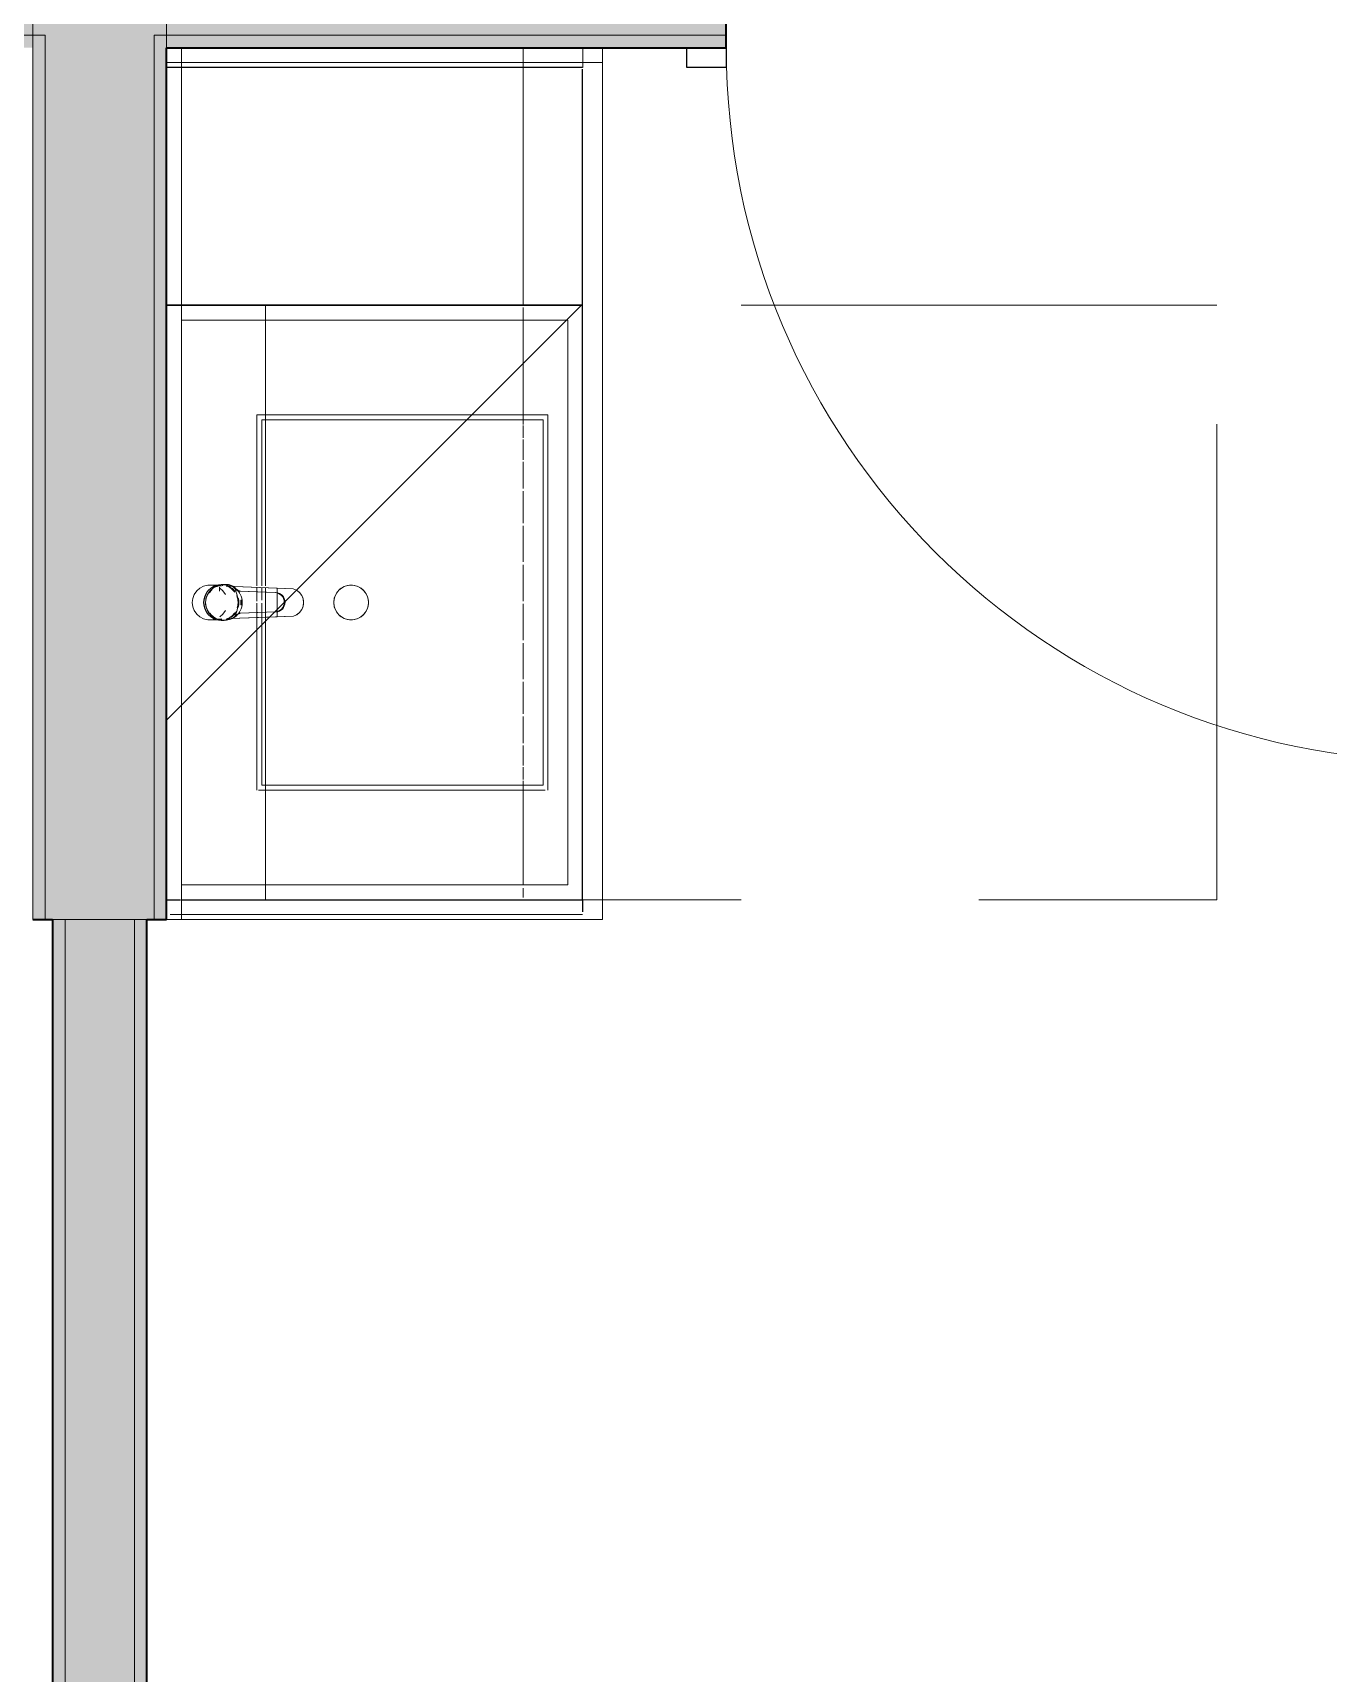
# Model space of a CAD drawing. Header units: inches. Extents: x 6 to 8416, y -388 to 6104.
# Drawn here: x 6521.2 to 6586.5, y 49.9 to 132.7 of the extents above; entities that cross this region are included whole.
import ezdxf

# ---------------------------------------------------------------- set-up
doc = ezdxf.new("R2010")
doc.units = ezdxf.units.IN
doc.header["$MEASUREMENT"] = 0
doc.linetypes.add('Hidden 1_16_', pattern=[36, 24, -12])
doc.linetypes.add('Hidden 3_16_', pattern=[13.5, 9, -4.5])
for name, color, linetype, lineweight in [('A-DOOR', 31, 'Continuous', 18), ('A-DOOR-FRAM', 31, 'Continuous', 25), ('A-GENM', 13, 'Continuous', 18), ('A-ROOM', 32, 'Continuous', 13), ('A-WALL', 113, 'Continuous', 25), ('A-WALL-PATT', 111, 'Continuous', 35), ('I-WALL', 2, 'Continuous', 25), ('P-SANR-FIXT', 6, 'Continuous', 18), ('Q-CASE', 31, 'Continuous', 18)]:
    doc.layers.add(name, color=color, linetype=linetype, lineweight=lineweight)
pattern_1 = [(135, (107.673, -2400.625), (-16.97056, -16.97056), [])]

# ---------------------------------------------------------------- blocks, each defined once
blk = doc.blocks.new('GM BA Vanity-Single - Single Door _ Drawer-Lav Cab _ Apron-ICC ADA-AM - 12_ Drawer_30_ Lav Cab - Forward-6482031-LEVEL 3 - PLAN Copy 1 Copy 1')
at = {"layer": 'A-GENM'}
for p, q in [((0.75, 22), (0, 22)), ((0, 22), (0, 0)), ((0, 0.75), (0, 22)), ((0, 22), (0.75, 22)), ((0.75, 22), (0, 22)), ((0, 22), (0, 0.75)), ((0, 0.75), (0, 22)), ((0, 22), (0.75, 22)), ((0.75, 0), (0.75, 22)), ((0.75, 22), (0.75, 0.75)), ((44, 22), (0.75, 22)), ((0.75, 22), (44, 22)), ((44, 0.75), (44, 22)), ((44, 22), (44, 0.75)), ((18.781, 4.813), (18.781, 19)), ((18.781, 19), (37.219, 19)), ((37.219, 19), (18.781, 19)), ((18.781, 19), (18.781, 4.813)), ((37.219, 19), (37.219, 4.813)), ((37.219, 4.813), (37.219, 19)), ((27.164, 4.813), (18.781, 4.813)), ((18.781, 4.813), (27.164, 4.813)), ((27.475, 4.813), (27.246, 4.813)), ((27.246, 4.813), (27.475, 4.813)), ((27.886, 4.813), (27.475, 4.813)), ((27.475, 4.813), (27.886, 4.813)), ((28.499, 4.813), (28.031, 4.813)), ((28.031, 4.813), (28.499, 4.813)), ((28.754, 4.813), (28.499, 4.813)), ((28.499, 4.813), (28.754, 4.813)), ((37.219, 4.813), (28.754, 4.813)), ((28.754, 4.813), (37.219, 4.813)), ((0, 0), (0, 0.75)), ((44, 0.75), (0, 0.75)), ((0, 0.75), (0, 0)), ((0, 0), (0, 0.75)), ((0, 0.75), (0.75, 0.75)), ((0, 0.75), (0, 0)), ((0, 0), (0, 0.75)), ((0, 0), (0.75, 0)), ((0.75, 0), (0, 0)), ((0, 0), (44, 0)), ((0.75, 0), (0, 0)), ((0, 0), (0.75, 0)), ((0.75, 0), (0, 0)), ((0.75, 0.75), (0.75, 0)), ((0.75, 0.75), (44, 0.75)), ((44, 0), (0.75, 0)), ((0.75, 0), (44, 0)), ((44, 0), (0.75, 0)), ((44, 0), (44, 0.75)), ((44, 0.75), (44, 0)), ((44, 0), (44, 0.75)), ((44, 0.75), (44, 0))]:
    blk.add_line(p, q, dxfattribs=at)
blk = doc.blocks.new('Unit-Single-Flush-ICC ADA-AM - 36_ x 84_-NR _U-BE _ BED_-6492530-LEVEL 3 - PLAN Copy 1 Copy 1')
at = {"layer": 'A-DOOR'}
for p, q in [((16.25, -2.375), (18, -2.375)), ((16.25, -2.375), (16.25, -38.375)), ((18, -2.375), (18, -38.375)), ((16.25, -38.375), (18, -38.375))]:
    blk.add_line(p, q, dxfattribs=at)
at = {"layer": 'A-DOOR', "lineweight": 9}
blk.add_arc((18, -2.375), 36, 180, 270, dxfattribs=at)
at = {"layer": 'A-DOOR-FRAM'}
for p, q in [((-20, 2.375), (-20, 3.375)), ((-20, 3.375), (-18, 3.375)), ((-18, 3.375), (-18, 2.375)), ((18, 2.375), (18, 3.375)), ((18, 3.375), (20, 3.375)), ((20, 3.375), (20, 2.375)), ((-18, 2.375), (-20, 2.375)), ((20, 2.375), (18, 2.375)), ((-20, -2.375), (-18, -2.375)), ((-20, -3.375), (-20, -2.375)), ((-18, -2.375), (-18, -3.375)), ((18, -2.375), (20, -2.375)), ((18, -3.375), (18, -2.375)), ((20, -2.375), (20, -3.375)), ((-18, -3.375), (-20, -3.375)), ((20, -3.375), (18, -3.375))]:
    blk.add_line(p, q, dxfattribs=at)
at = {"layer": 'A-DOOR-FRAM', "lineweight": 18}
for p, q in [((-20, 3.375), (-18, 3.375)), ((-20, 3.375), (-20, 2.375)), ((-18, 3.375), (-18, 2.375)), ((18, 3.375), (20, 3.375)), ((18, 3.375), (18, 2.375)), ((20, 3.375), (20, 2.375)), ((-18, 2.375), (-20, 2.375)), ((20, 2.375), (18, 2.375)), ((-20, -3.375), (-20, -2.375)), ((-20, -2.375), (-18, -2.375)), ((-18, -3.375), (-18, -2.375)), ((18, -3.375), (18, -2.375)), ((18, -2.375), (20, -2.375)), ((20, -3.375), (20, -2.375)), ((-18, -3.375), (-20, -3.375)), ((20, -3.375), (18, -3.375))]:
    blk.add_line(p, q, dxfattribs=at)
blk = doc.blocks.new('CW BA Var LW - Double Doors _ Apron - AM - W x H x 21_ D - 5 1_2_ Apron-V1220-LEVEL 3 - PLAN Copy 1 Copy 1')
at = {"layer": 'Q-CASE', "lineweight": 9}
h = blk.add_hatch(dxfattribs=at)
h.set_pattern_fill('FP_80', color=256, style=0, pattern_type=2)
h.set_pattern_definition(pattern_1)
h.paths.add_polyline_path([(18.738, 0.191), (18.738, 21), (-11.262, 21), (-11.262, 0), (18.738, 0)])
h.paths.add_polyline_path([(17.988, 20.25), (17.988, 0.75), (-10.512, 0.75), (-10.512, 20.25), (15.782, 20.25)])
h = blk.add_hatch(dxfattribs=at)
h.set_pattern_fill('FP_80', color=256, style=0, pattern_type=2)
h.set_pattern_definition(pattern_1)
h.paths.add_polyline_path([(17.988, 0.75), (17.988, 20.25), (-10.512, 20.25), (-10.512, 0.75), (17.019, 0.75)])
for p, q in [((-11.262, 0.75), (-11.262, 21)), ((-11.262, 21), (-11.262, 0.75)), ((-11.262, 21), (18.738, 21)), ((-11.262, 21), (18.738, 21)), ((-11.262, 21), (18.738, 21)), ((18.738, 0.75), (18.738, 21)), ((18.738, 21), (18.738, 0.75)), ((-10.512, 0.75), (-10.512, 20.25)), ((-10.512, 20.25), (17.988, 20.25)), ((17.988, 20.25), (-10.512, 20.25)), ((-10.512, 20.25), (-10.512, 0.75)), ((17.988, 20.25), (17.988, 0.75)), ((17.988, 0.75), (17.988, 20.25)), ((-11.262, 0.75), (-11.262, 18)), ((-11.262, 18), (-11.262, 0.75)), ((-11.151, 18), (-5.709, 18)), ((-11.151, 18), (-5.709, 18)), ((-5.709, 18), (-5.481, 18)), ((-5.709, 18), (-5.481, 18)), ((-5.465, 18), (-5.25, 18)), ((-5.465, 18), (-5.25, 18)), ((-5.202, 18), (-4.568, 18)), ((-5.202, 18), (-4.568, 18)), ((-4.491, 18), (-3.47, 18)), ((-4.491, 18), (-3.47, 18)), ((-3.367, 18), (-2.01, 18)), ((-3.367, 18), (-2.01, 18)), ((-1.887, 18), (-0.262, 18)), ((-1.887, 18), (-0.262, 18)), ((-0.125, 18), (1.686, 18)), ((-0.125, 18), (1.686, 18)), ((1.838, 18), (3.664, 18)), ((1.838, 18), (3.664, 18)), ((3.811, 18), (5.638, 18)), ((3.811, 18), (5.638, 18)), ((5.789, 18), (7.6, 18)), ((5.789, 18), (7.6, 18)), ((7.738, 18), (9.362, 18)), ((7.738, 18), (9.362, 18)), ((9.486, 18), (10.842, 18)), ((9.486, 18), (10.842, 18)), ((10.945, 18), (11.966, 18)), ((10.945, 18), (11.966, 18)), ((12.044, 18), (12.677, 18)), ((12.044, 18), (12.677, 18)), ((12.743, 18), (12.94, 18)), ((12.743, 18), (12.94, 18)), ((12.956, 18), (13.185, 18)), ((12.956, 18), (13.185, 18)), ((13.185, 18), (17.988, 18)), ((13.185, 18), (17.988, 18)), ((18.16, 18), (18.627, 18)), ((18.16, 18), (18.627, 18)), ((18.738, 0.75), (18.738, 18)), ((18.738, 18), (18.738, 0.75)), ((-11.262, 0), (-11.262, 0.75)), ((-11.262, 0.75), (-11.262, 0)), ((-11.262, 0), (-11.262, 0.75)), ((-11.262, 0.75), (-11.262, 0)), ((18.738, 0), (-11.262, 0)), ((-11.262, 0), (18.738, 0)), ((17.988, 0.75), (-10.512, 0.75)), ((-10.512, 0.75), (17.988, 0.75)), ((18.738, 0), (18.738, 0.71)), ((18.738, 0.71), (18.738, 0)), ((18.738, 0), (18.738, 0.71)), ((18.738, 0.71), (18.738, 0)), ((18.738, 0), (-11.262, 0)), ((-11.262, 0), (18.738, 0))]:
    blk.add_line(p, q, dxfattribs=at)
at = {"layer": 'Q-CASE', "lineweight": 25}
for p, q in [((18.738, 21), (-11.262, 21)), ((-11.262, 21), (-11.262, 0.75)), ((18.738, 0.75), (18.738, 21)), ((-11.262, 0.75), (-11.262, 0)), ((-11.262, 0), (18.738, 0)), ((18.738, 0), (18.738, 0.71))]:
    blk.add_line(p, q, dxfattribs=at)
at = {"layer": 'Q-CASE', "linetype": 'Hidden 3_16_', "lineweight": 9}
for p, q in [((-11.262, 0.75), (-11.262, 21)), ((-11.262, 21), (-11.262, 18)), ((-11.262, 21), (18.738, 21)), ((-11.262, 21), (18.738, 21)), ((18.738, 18), (18.738, 21)), ((18.738, 21), (18.738, 0.75)), ((-10.512, 0.75), (-10.512, 20.25)), ((-10.512, 20.25), (17.988, 20.25)), ((17.988, 20.25), (-10.512, 20.25)), ((-10.512, 20.25), (-10.512, 0.75)), ((17.988, 20.25), (17.988, 0.75)), ((17.988, 0.75), (17.988, 20.25)), ((-11.262, 18), (-11.262, 0.75)), ((-11.151, 18), (-5.709, 18)), ((-11.151, 18), (-5.709, 18)), ((-5.709, 18), (-5.481, 18)), ((-5.709, 18), (-5.481, 18)), ((-5.465, 18), (-5.25, 18)), ((-5.465, 18), (-5.25, 18)), ((-5.202, 18), (-4.568, 18)), ((-5.202, 18), (-4.568, 18)), ((-4.491, 18), (-3.47, 18)), ((-4.491, 18), (-3.47, 18)), ((-3.367, 18), (-2.01, 18)), ((-3.367, 18), (-2.01, 18)), ((-1.887, 18), (-0.262, 18)), ((-1.887, 18), (-0.262, 18)), ((-0.125, 18), (1.686, 18)), ((-0.125, 18), (1.686, 18)), ((1.838, 18), (3.664, 18)), ((1.838, 18), (3.664, 18)), ((3.811, 18), (5.638, 18)), ((3.811, 18), (5.638, 18)), ((5.789, 18), (7.6, 18)), ((5.789, 18), (7.6, 18)), ((7.738, 18), (9.362, 18)), ((7.738, 18), (9.362, 18)), ((9.486, 18), (10.842, 18)), ((9.486, 18), (10.842, 18)), ((10.945, 18), (11.966, 18)), ((10.945, 18), (11.966, 18)), ((12.044, 18), (12.677, 18)), ((12.044, 18), (12.677, 18)), ((12.743, 18), (12.94, 18)), ((12.743, 18), (12.94, 18)), ((12.956, 18), (13.185, 18)), ((12.956, 18), (13.185, 18)), ((13.185, 18), (17.988, 18)), ((13.185, 18), (17.988, 18)), ((18.16, 18), (18.627, 18)), ((18.16, 18), (18.627, 18)), ((18.738, 0.75), (18.738, 18)), ((-11.262, 0), (-11.262, 0.75)), ((-11.262, 0.75), (-11.262, 0)), ((17.988, 0.75), (-10.512, 0.75)), ((-10.512, 0.75), (17.988, 0.75)), ((18.738, 0), (18.738, 0.71)), ((18.738, 0.71), (18.738, 0)), ((18.738, 0), (-11.262, 0)), ((-11.262, 0), (18.738, 0))]:
    blk.add_line(p, q, dxfattribs=at)
blk = doc.blocks.new('CW Var Filler - Toe Kick - AM - W x H x 21_ D-V662-LEVEL 3 - PLAN Copy 1 Copy 1')
at = {"layer": 'Q-CASE', "lineweight": 9}
for p, q in [((18.488, 21.004), (19.238, 21.004)), ((18.488, 21.004), (19.238, 21.004)), ((19.238, 21.004), (19.488, 21.004)), ((19.238, 21.004), (19.488, 21.004)), ((18.488, 18.004), (19.238, 18.004)), ((19.238, 18.004), (19.488, 18.004))]:
    blk.add_line(p, q, dxfattribs=at)
blk = doc.blocks.new('CW BA Var LW - Single Door _ Drawer - AM - W x H x 21_ D - 5 1_2_ Top Drawer-V772-LEVEL 3 - PLAN Copy 1 Copy 1')
at = {"layer": 'Q-CASE', "lineweight": 9}
for p, q in [((6.738, 0.75), (6.738, 21)), ((6.738, 21), (6.738, 0.75)), ((6.83, 21), (18.738, 21)), ((6.83, 21), (18.738, 21)), ((6.83, 21), (18.738, 21)), ((18.738, 0.75), (18.738, 21)), ((18.738, 21), (18.738, 0.75)), ((6.738, 0.75), (6.738, 18)), ((6.738, 18), (6.738, 0.75)), ((6.738, 18), (18.738, 18)), ((6.738, 18), (18.738, 18)), ((18.738, 0.75), (18.738, 18)), ((18.738, 18), (18.738, 0.75)), ((6.738, 0), (6.738, 0.75)), ((6.738, 0.75), (6.738, 0)), ((6.738, 0), (6.738, 0.75)), ((6.738, 0.75), (6.738, 0)), ((18.738, 0), (6.738, 0)), ((6.738, 0), (18.738, 0)), ((18.738, 0), (18.738, 0.75)), ((18.738, 0.75), (18.738, 0)), ((18.738, 0), (18.738, 0.75)), ((18.738, 0.75), (18.738, 0)), ((18.738, 0), (6.738, 0)), ((6.738, 0), (18.738, 0))]:
    blk.add_line(p, q, dxfattribs=at)
at = {"layer": 'Q-CASE', "lineweight": 25}
for p, q in [((6.738, 21), (6.738, 0.75)), ((18.738, 21), (6.83, 21)), ((18.738, 0.75), (18.738, 21)), ((6.738, 0.75), (6.738, 0)), ((6.738, 0), (18.738, 0)), ((18.738, 0), (18.738, 0.75))]:
    blk.add_line(p, q, dxfattribs=at)
blk = doc.blocks.new('z Nested-Lav Basin-Rectangular - Rectangular-V1125-LEVEL 3 - PLAN Copy 1 Copy 1')
at = {"layer": 'P-SANR-FIXT', "lineweight": 9}
for p, q in [((-9.469, 7.301), (9.469, 7.301)), ((-9.231, 7.301), (-9.469, 7.301)), ((-9.469, 7.301), (-9.469, -7.387)), ((-8.531, 7.301), (-9.231, 7.301)), ((-9.219, -7.137), (-9.219, 7.051)), ((-9.219, 7.051), (9.219, 7.051)), ((-9.219, 7.051), (-8.988, 7.051)), ((-8.988, 7.051), (-8.306, 7.051)), ((-7.403, 7.301), (-8.531, 7.301)), ((-8.306, 7.051), (-7.208, 7.051)), ((-5.904, 7.301), (-7.403, 7.301)), ((-7.208, 7.051), (-5.748, 7.051)), ((-4.108, 7.301), (-5.904, 7.301)), ((-5.748, 7.051), (-4, 7.051)), ((-2.107, 7.301), (-4.108, 7.301)), ((-4, 7.051), (-2.051, 7.051)), ((0, 7.301), (-2.107, 7.301)), ((-2.051, 7.051), (0, 7.051)), ((2.107, 7.301), (0, 7.301)), ((0, 7.051), (2.051, 7.051)), ((2.051, 7.051), (4, 7.051)), ((4.108, 7.301), (2.107, 7.301)), ((4, 7.051), (5.748, 7.051)), ((5.904, 7.301), (4.108, 7.301)), ((5.748, 7.051), (7.208, 7.051)), ((7.403, 7.301), (5.904, 7.301)), ((7.208, 7.051), (8.306, 7.051)), ((8.531, 7.301), (7.403, 7.301)), ((8.306, 7.051), (8.988, 7.051)), ((9.231, 7.301), (8.531, 7.301)), ((8.988, 7.051), (9.219, 7.051)), ((9.219, 7.051), (9.219, -7.137)), ((9.469, 7.301), (9.231, 7.301)), ((9.469, -7.314), (9.469, 7.162)), ((-9.469, -7.387), (-9.231, -7.387)), ((-0.836, -7.387), (-9.469, -7.387)), ((-9.231, -7.387), (-8.531, -7.387)), ((-0.836, -7.137), (-9.219, -7.137)), ((-8.988, -7.137), (-9.219, -7.137)), ((-8.306, -7.137), (-8.988, -7.137)), ((-8.531, -7.387), (-7.403, -7.387)), ((-7.208, -7.137), (-8.306, -7.137)), ((-7.403, -7.387), (-5.904, -7.387)), ((-5.748, -7.137), (-7.208, -7.137)), ((-5.904, -7.387), (-4.108, -7.387)), ((-4, -7.137), (-5.748, -7.137)), ((-4.108, -7.387), (-2.107, -7.387)), ((-2.051, -7.137), (-4, -7.137)), ((-2.107, -7.387), (-0.841, -7.387)), ((-0.841, -7.137), (-2.051, -7.137)), ((-0.768, -7.387), (-0.537, -7.387)), ((-0.534, -7.387), (-0.764, -7.387)), ((-0.528, -7.137), (-0.759, -7.137)), ((-0.525, -7.137), (-0.754, -7.137)), ((-0.537, -7.387), (-0.073, -7.387)), ((-0.073, -7.387), (-0.534, -7.387)), ((-0.114, -7.137), (-0.528, -7.137)), ((-0.114, -7.137), (-0.525, -7.137)), ((0.499, -7.137), (0.031, -7.137)), ((0.501, -7.137), (0.031, -7.137)), ((0.032, -7.387), (0.51, -7.387)), ((0.508, -7.387), (0.032, -7.387)), ((0.754, -7.137), (0.499, -7.137)), ((0.759, -7.137), (0.501, -7.137)), ((0.764, -7.387), (0.508, -7.387)), ((0.51, -7.387), (0.768, -7.387)), ((9.219, -7.137), (0.754, -7.137)), ((2.051, -7.137), (0.759, -7.137)), ((9.469, -7.387), (0.764, -7.387)), ((0.768, -7.387), (2.107, -7.387)), ((4, -7.137), (2.051, -7.137)), ((2.107, -7.387), (4.108, -7.387)), ((5.748, -7.137), (4, -7.137)), ((4.108, -7.387), (5.904, -7.387)), ((7.208, -7.137), (5.748, -7.137)), ((5.904, -7.387), (7.403, -7.387)), ((8.306, -7.137), (7.208, -7.137)), ((7.403, -7.387), (8.531, -7.387)), ((8.988, -7.137), (8.306, -7.137)), ((8.531, -7.387), (9.231, -7.387)), ((9.219, -7.137), (8.988, -7.137)), ((9.231, -7.387), (9.469, -7.387))]:
    blk.add_line(p, q, dxfattribs=at)
at = {"layer": 'P-SANR-FIXT'}
blk.add_circle((0, -2.637), 0.875, dxfattribs=at)
at = {"layer": 'P-SANR-FIXT', "lineweight": 9}
for points in [[(-0.875, -2.637), (-0.875, -2.535), (-0.839, -2.331), (-0.684, -2.062), (-0.447, -1.863), (-0.155, -1.757), (0.155, -1.757), (0.447, -1.863), (0.684, -2.063), (0.839, -2.331), (0.875, -2.535), (0.875, -2.637)], [(-0.822, -2.337), (-0.857, -2.433), (-0.875, -2.535), (-0.875, -2.637)], [(-0.67, -2.074), (-0.736, -2.152), (-0.787, -2.242), (-0.822, -2.337)], [(-0.438, -1.879), (-0.526, -1.93), (-0.605, -1.996), (-0.67, -2.074)], [(-0.152, -1.775), (-0.252, -1.793), (-0.349, -1.828), (-0.438, -1.879)], [(0.152, -1.775), (0.052, -1.757), (-0.052, -1.757), (-0.152, -1.775)], [(0.438, -1.879), (0.349, -1.828), (0.252, -1.793), (0.152, -1.775)], [(0.67, -2.074), (0.605, -1.996), (0.526, -1.93), (0.438, -1.879)], [(0.822, -2.337), (0.787, -2.242), (0.736, -2.152), (0.67, -2.074)], [(0.875, -2.637), (0.875, -2.535), (0.857, -2.433), (0.822, -2.337)], [(-0.875, -2.637), (-0.875, -2.738), (-0.857, -2.84), (-0.822, -2.936)], [(0.875, -2.637), (0.875, -2.738), (0.839, -2.942), (0.684, -3.21), (0.447, -3.41), (0.155, -3.516), (-0.155, -3.516), (-0.447, -3.41), (-0.684, -3.211), (-0.839, -2.942), (-0.875, -2.738), (-0.875, -2.637)], [(-0.822, -2.936), (-0.787, -3.032), (-0.736, -3.121), (-0.67, -3.199)], [(-0.67, -3.199), (-0.605, -3.277), (-0.526, -3.343), (-0.438, -3.394)], [(0.438, -3.394), (0.526, -3.343), (0.605, -3.277), (0.67, -3.199)], [(0.67, -3.199), (0.736, -3.121), (0.787, -3.031), (0.822, -2.936)], [(0.822, -2.936), (0.857, -2.84), (0.875, -2.738), (0.875, -2.637)], [(-0.438, -3.394), (-0.349, -3.445), (-0.252, -3.481), (-0.152, -3.498)], [(-0.152, -3.498), (-0.052, -3.516), (0.052, -3.516), (0.152, -3.498)], [(0.152, -3.498), (0.252, -3.481), (0.349, -3.445), (0.438, -3.394)]]:
    blk.add_open_spline(points, degree=3, dxfattribs=at)
blk = doc.blocks.new('z Nested-Faucet-BA-Sngl Handle - Faucet-V1162-LEVEL 3 - PLAN Copy 1 Copy 1')
at = {"layer": 'P-SANR-FIXT'}
for p, q in [((-0.697, 2.584), (-0.82, -0.808)), ((-0.727, 1.767), (-0.697, 2.584)), ((0.812, -0.587), (0.697, 2.591)), ((0.697, 2.591), (0.727, 1.767)), ((-0.82, -0.808), (-0.727, 1.767)), ((0.727, 1.767), (-0.727, 1.767)), ((-0.5, 1.664), (-0.567, -0.126)), ((-0.567, -0.085), (-0.502, 1.664)), ((0.538, -0.119), (0.476, 1.663)), ((0.477, 1.663), (0.538, -0.078)), ((0.727, 1.767), (0.812, -0.587)), ((-0.913, -0.806), (-0.913, -0.847)), ((-0.567, -0.126), (-0.567, -0.085)), ((-0.118, -0.019), (-0.118, -0.06)), ((0.118, -0.019), (-0.118, -0.019)), ((0.118, -0.019), (-0.118, -0.019)), ((0.118, -0.06), (0.118, -0.019)), ((0.538, -0.119), (0.538, -0.078)), ((0.608, -0.267), (0.608, -0.226)), ((-0.904, -0.911), (-0.904, -1.059)), ((-0.901, -0.993), (-0.904, -1.059)), ((-0.904, -1.059), (-0.892, -1.197)), ((-0.836, -0.993), (-0.901, -0.993)), ((-0.892, -1.197), (-0.836, -1.389)), ((-0.878, -1.072), (-0.878, -1.628)), ((-0.821, -1.314), (-0.841, -1.372)), ((-0.837, -1.058), (-0.837, -1.146)), ((-0.836, -1.058), (-0.837, -1.058)), ((-0.837, -1.058), (-0.836, -1.058)), ((-0.837, -1.146), (-0.837, -1.3)), ((-0.836, -1.146), (-0.837, -1.146)), ((-0.837, -1.3), (-0.836, -1.3)), ((-0.829, -1.058), (-0.836, -1.058)), ((-0.836, -1.058), (-0.829, -1.058)), ((-0.836, -1.389), (-0.834, -1.393)), ((-0.834, -1.393), (-0.73, -1.571)), ((-0.57, -1.146), (-0.772, -1.146)), ((-0.73, -1.571), (-0.586, -1.721)), ((0.582, -0.966), (0.408, -0.845)), ((0.723, -1.126), (0.582, -0.966)), ((0.835, -1.214), (0.828, -1.029)), ((0.832, -1.146), (0.836, -1.232)), ((0.85, -1.232), (0.836, -1.232)), ((0.836, -1.232), (0.85, -1.232)), ((0.85, -1.3), (0.85, -1.232)), ((0.85, -1.232), (0.85, -1.3)), ((0.878, -1.628), (0.878, -1.072)), ((0.89, -0.966), (0.89, -0.926)), ((0.892, -1.197), (0.904, -1.059)), ((0.904, -1.059), (0.901, -0.993)), ((0.904, -1.059), (0.904, -0.911))]:
    blk.add_line(p, q, dxfattribs=at)
at = {"layer": 'P-SANR-FIXT', "flags": 128}
for points in [[(0.697, 2.591), (0.62, 2.76), (0.503, 2.903), (0.353, 3.013), (0.181, 3.081), (-0.003, 3.103), (-0.187, 3.079), (-0.358, 3.009), (-0.506, 2.898), (-0.622, 2.753), (-0.697, 2.584)], [(-0.697, 2.584), (-0.63, 2.738), (-0.53, 2.874)], [(-0.53, 2.874), (-0.401, 2.982), (-0.251, 3.059), (-0.087, 3.098), (0.081, 3.099), (0.246, 3.061), (0.397, 2.987), (0.527, 2.879)], [(0.527, 2.879), (0.628, 2.745), (0.697, 2.591)], [(0, -1.844), (-0.217, -1.816), (-0.421, -1.736), (-0.601, -1.607), (-0.745, -1.438), (-0.846, -1.238), (-0.898, -1.019), (-0.897, -0.793), (-0.843, -0.574), (-0.74, -0.375)], [(-0.74, -0.375), (-0.375, -0.243), (0, -0.193)], [(0, -0.193), (0.38, -0.244), (0.74, -0.375)], [(0.74, -0.375), (0.843, -0.574), (0.897, -0.793), (0.898, -1.019), (0.846, -1.238), (0.745, -1.438), (0.601, -1.607), (0.421, -1.736), (0.217, -1.816), (0, -1.844)], [(-0.841, -1.372), (-0.872, -1.522), (-0.872, -1.735), (-0.821, -1.942), (-0.723, -2.131), (-0.582, -2.291), (-0.408, -2.412), (-0.21, -2.488), (0, -2.513)], [(-0.408, -0.845), (-0.582, -0.966), (-0.723, -1.126)], [(0, -1.929), (0.211, -1.905), (0.41, -1.834), (0.586, -1.721), (0.73, -1.571), (0.834, -1.393), (0.892, -1.197)], [(0, -2.513), (0.21, -2.488), (0.408, -2.412), (0.582, -2.291), (0.723, -2.131), (0.821, -1.942), (0.872, -1.735), (0.872, -1.522), (0.83, -1.338)], [(-0.586, -1.721), (-0.41, -1.834), (-0.211, -1.905), (0, -1.929)]]:
    blk.add_lwpolyline(points, dxfattribs=at)
at = {"layer": 'P-SANR-FIXT'}
for centre, major_axis, ratio, start_param, end_param in [((-0.012, 1.687), (0.488, 0), 0.981627, 0.034194, 3.105026), ((-0.012, 1.647), (0.488, 0), 0.981627, 0.034194, 3.105026), ((0, -0.89), (0.904, 0), 0.992546, 1.570796, 2.050618), ((0, -0.89), (0.904, 0), 0.992546, 1.090975, 1.570796), ((0.254, -0.847), (1.168, 0), 0.981627, 3.104199, 3.617494), ((0.254, -0.806), (1.168, 0), 0.981627, 3.104199, 3.319048), ((-0.322, -0.785), (0.591, 0), 0.981627, 2.568497, 3.104199), ((-0.322, -0.826), (0.591, 0), 0.981627, 2.568497, 3.104199), ((0, -1.061), (0.904, 0), 0.992546, 2.567292, 3.065539), ((0, -1.072), (0.878, 0), 0.992546, 2.827433, 2.829308), ((0.566, -1.388), (1.648, 0), 0.981627, 2.4228, 2.568497), ((0.566, -1.348), (1.648, 0), 0.981627, 2.495649, 2.568497), ((0, -1.072), (0.878, 0), 0.992546, 2.207473, 2.732128), ((0, -1.072), (0.878, 0), 0.992546, 2.207473, 2.732128), ((0.566, -1.348), (1.648, 0), 0.981627, 2.4228, 2.495649), ((0, -1.061), (0.904, 0), 0.992546, 2.222877, 2.532851), ((0, -0.89), (0.904, 0), 0.992546, 2.103114, 2.530439), ((-1.05, 0.04), (0.5, 0), 0.981627, 5.564393, 6.024593), ((-1.05, 0), (0.5, 0), 0.981627, 5.564393, 5.880213), ((-1.05, 0), (0.5, 0), 0.981627, 5.880213, 6.024593), ((0, -1.072), (0.878, 0), 0.992546, 1.580388, 1.97866), ((0, -1.072), (0.878, 0), 0.992546, 1.580388, 1.97866), ((0, -1.061), (-0.904, 0), 0.992546, 4.712389, 4.982668), ((0, -1.061), (0.904, 0), 0.992546, 1.297215, 1.570796), ((0, -1.072), (0.878, 0), 0.992546, 1.261267, 1.561205), ((0, -1.072), (0.878, 0), 0.992546, 1.261267, 1.561205), ((0, -1.061), (0.904, 0), 0.992546, 0.574301, 1.072549), ((0, -0.89), (0.904, 0), 0.992546, 0.611154, 1.048209), ((0, -1.072), (0.878, 0), 0.992546, 0.314159, 0.942478), ((0, -1.072), (0.878, 0), 0.992546, 0.314159, 0.942478), ((1.193, 0.131), (0.689, 0), 0.981627, 3.457004, 3.698846), ((1.193, 0.091), (0.689, 0), 0.981627, 3.457004, 3.574523), ((1.193, 0.091), (0.689, 0), 0.981627, 3.574523, 3.698846), ((0.057, -0.818), (0.817, 0), 0.981627, 0.28636, 0.830651), ((0.057, -0.859), (0.817, 0), 0.981627, 0.28636, 0.830651), ((0, -1.061), (0.904, 0), 0.992546, 0.29608, 0.522446), ((-0.314, -0.926), (1.204, 0), 0.981627, 0.122173, 0.28636), ((-0.314, -0.966), (1.204, 0), 0.981627, 6.241172, 6.569545), ((-0.314, -0.926), (1.204, 0), 0.981627, 0, 0.122173), ((0.254, -0.806), (1.168, 0), 0.981627, 3.360846, 3.617494), ((0, -1.072), (0.878, 0), 0.992546, 3.453877, 3.455752), ((0, -1.072), (0.878, 0), 0.992546, 3.455752, 4.712389), ((0, -1.072), (0.878, 0), 0.992546, 3.455752, 4.712389), ((0.006, -0.973), (0.888, 0), 0.981627, 3.617494, 5.349276), ((0.006, -0.932), (0.888, 0), 0.981627, 3.864891, 4.112289), ((0, -1.072), (0.878, 0), 0.992546, 4.712389, 5.969026), ((0, -1.072), (-0.878, 0), 0.992546, 1.570796, 2.827433), ((0.011, -0.98), (0.879, 0), 0.981627, 5.349276, 6.241172), ((0.011, -0.939), (0.879, 0), 0.981627, 5.349276, 5.57225), ((0.011, -0.939), (0.879, 0), 0.981627, 5.57225, 5.795224), ((0, -1.072), (0.878, 0), 0.992546, 6.116775, 6.335526), ((-0.314, -0.926), (-1.204, 0), 0.981627, 3.099579, 3.141593)]:
    blk.add_ellipse(centre, major_axis=major_axis, ratio=ratio, start_param=start_param, end_param=end_param, dxfattribs=at)
for points, knots in [([(0, -0.038), (-0.018, -0.038), (-0.044, -0.039), (-0.075, -0.044), (-0.096, -0.049), (-0.114, -0.055), (-0.118, -0.058), (-0.118, -0.06)], [0, 0, 0, 0, 0.285714, 0.428571, 0.571429, 0.785714, 1, 1, 1, 1]), ([(-0.118, -0.06), (-0.118, -0.062), (-0.112, -0.065), (-0.093, -0.066), (-0.071, -0.067), (-0.04, -0.067), (-0.013, -0.067), (0, -0.067)], [0, 0, 0, 0, 0.285714, 0.428571, 0.571429, 0.785714, 1, 1, 1, 1]), ([(0.118, -0.06), (0.118, -0.058), (0.11, -0.053), (0.079, -0.044), (0.04, -0.039), (0.014, -0.038), (0, -0.038)], [0, 0, 0, 0, 0.285714, 0.571429, 0.785714, 1, 1, 1, 1]), ([(0, -0.067), (0.018, -0.067), (0.044, -0.067), (0.074, -0.067), (0.096, -0.066), (0.114, -0.064), (0.118, -0.062), (0.118, -0.06)], [0, 0, 0, 0, 0.285714, 0.428571, 0.571429, 0.785714, 1, 1, 1, 1])]:
    blk.add_open_spline(points, degree=3, knots=knots, dxfattribs=at)
blk = doc.blocks.new('CW Var Filler - AM - W x H x 21_ D-V773-LEVEL 3 - PLAN Copy 1 Copy 1')
at = {"layer": 'Q-CASE', "lineweight": 9}
for p, q in [((18.613, 21.004), (19.22, 21.004)), ((18.613, 21.004), (19.22, 21.004)), ((18.613, 0.75), (18.613, 21)), ((18.613, 21), (18.613, 18)), ((18.613, 21), (19.218, 21)), ((18.613, 21), (19.218, 21)), ((19.363, 21), (19.363, 0.75)), ((19.363, 21), (19.363, 0.75)), ((18.613, 18), (18.613, 0.75)), ((18.613, 0), (18.613, 0.71)), ((18.613, 0.71), (18.613, 0)), ((19.363, 0), (18.613, 0)), ((18.613, 0), (19.363, 0)), ((19.363, 0.75), (19.363, 0.177)), ((19.363, 0.75), (19.363, 0.177))]:
    blk.add_line(p, q, dxfattribs=at)
blk = doc.blocks.new('z Nested-Clearance-Plumbing-AM - Clearance-V1129-LEVEL 3 - PLAN Copy 1 Copy 1')
at = {"layer": 'A-GENM', "linetype": 'Hidden 1_16_', "lineweight": 9}
for p, q in [((15, 48), (-15, 48)), ((-15, 48), (-15, 0)), ((15, 0), (15, 48)), ((-15, 0), (-0.836, 0)), ((-0.748, 0), (-0.518, 0)), ((-0.518, 0), (0.492, 0)), ((0.492, 0), (0.748, 0)), ((0.748, 0), (15, 0))]:
    blk.add_line(p, q, dxfattribs=at)

msp = doc.modelspace()

# ---------------------------------------------------------------- hatches: boundary and pattern name
at = {"layer": 'A-WALL-PATT', "lineweight": 25, "transparency": 33554560}
h = msp.add_hatch(color=10, dxfattribs=at)
h.paths.add_polyline_path([(6626.16533733, 131.93577679), (6626.79033733, 131.93577679), (6626.79033733, 132.56077679), (6601.54033733, 132.56077679), (6601.54033733, 131.93577679), (6602.16533733, 131.93577679)])
h.paths.add_polyline_path([(6592.16533733, 131.93577679), (6598.04033733, 131.93577679), (6598.04033733, 132.56077679), (6592.16533733, 132.56077679)])
h.paths.add_polyline_path([(6556.16533733, 131.93577679), (6556.16533733, 132.56077679), (6527.29033733, 132.56077679), (6527.29033733, 131.93577679), (6535.53803685, 131.93577679)])
h.paths.add_polyline_path([(6518.66678685, 131.93577679), (6521.79033733, 131.93577679), (6521.79033733, 132.56077679), (6496.35346563, 132.56077679), (6496.35346563, 131.93577679), (6501.79553685, 131.93577679)])
h.paths.add_polyline_path([(6460.35346563, 131.93577679), (6460.35346563, 132.56077679), (6451.54033733, 132.56077679), (6451.54033733, 131.93577679), (6452.16533733, 131.93577679)])
h.paths.add_polyline_path([(6448.04033733, 131.93577679), (6448.04033733, 132.56077679), (6425.41533733, 132.56077679), (6425.41533733, 131.93577679), (6447.41533733, 131.93577679)])
for points in [[(6521.79033733, 87.93577679), (6521.79033733, 131.93577679), (6521.16533733, 131.93577679), (6521.16533733, 87.93577679)], [(6526.29033733, -23.18922321), (6526.91533733, -23.18922321), (6526.91533733, 87.93577679), (6526.29033733, 87.93577679), (6526.29033733, 16.20356081)]]:
    msp.add_hatch(color=10, dxfattribs=at).paths.add_polyline_path(points)
at = {"layer": 'A-WALL-PATT', "transparency": 33554560}
for points in [[(6527.91533733, 87.93577679), (6527.91533733, 131.93577679), (6527.29033733, 131.93577679), (6527.29033733, 87.93577679)], [(6522.16533733, -23.18922321), (6522.79033733, -23.18922321), (6522.79033733, 87.93577679), (6522.16533733, 87.93577679), (6522.16533733, 16.20356081)]]:
    msp.add_hatch(color=10, dxfattribs=at).paths.add_polyline_path(points)
at = {"layer": 'I-WALL', "transparency": 33554560}
h = msp.add_hatch(color=10, dxfattribs=at)
h.paths.add_polyline_path([(6626.79033733, 132.56077679), (6630.29033733, 132.56077679), (6630.29033733, 136.06077679), (6592.16533733, 136.06077679), (6592.16533733, 132.56077679), (6601.54033733, 132.56077679)])
h.paths.add_polyline_path([(6556.16533733, 132.56077679), (6556.16533733, 136.06077679), (6496.35346563, 136.06077679), (6496.35346563, 132.56077679), (6535.53803685, 132.56077679)])
h.paths.add_polyline_path([(6460.35346563, 132.56077679), (6460.35346563, 136.06077679), (6425.41533733, 136.06077679), (6425.41533733, 132.56077679), (6451.54033733, 132.56077679)])
for points in [[(6522.79033733, 87.93577679), (6527.29033733, 87.93577679), (6527.29033733, 132.56077679), (6521.79033733, 132.56077679), (6521.79033733, 87.93577679), (6522.16533733, 87.93577679)], [(6522.79033733, -23.18922321), (6526.29033733, -23.18922321), (6526.29033733, 87.93577679), (6522.79033733, 87.93577679), (6522.79033733, 16.20356081)]]:
    msp.add_hatch(color=10, dxfattribs=at).paths.add_polyline_path(points)

# ---------------------------------------------------------------- linework, layer by layer
at = {"layer": 'A-ROOM', "lineweight": 9, "flags": 128}
msp.add_lwpolyline([(6521.16533733, 134.31077679), (6527.91533733, 134.31077679), (6527.91533733, 87.93577679), (6521.16533733, 87.93577679)], close=True, dxfattribs=at)
at = {"layer": 'A-WALL', "lineweight": 9}
for p, q in [((6521.79033733, 132.56077679), (6496.35346563, 132.56077679)), ((6521.79033733, 87.93577679), (6521.79033733, 132.56077679)), ((6556.16533733, 132.56077679), (6527.29033733, 132.56077679)), ((6527.29033733, 87.93577679), (6527.29033733, 132.56077679)), ((6522.79033733, 87.93577679), (6522.16533733, 87.93577679)), ((6522.79033733, 87.93577679), (6522.79033733, -23.18922321)), ((6526.91533733, 87.93577679), (6526.29033733, 87.93577679)), ((6526.29033733, 87.93577679), (6526.29033733, -23.18922321))]:
    msp.add_line(p, q, dxfattribs=at)
at = {"layer": 'I-WALL', "lineweight": 35}
for p, q in [((6556.16533733, 131.93577679), (6556.16533733, 136.68577679)), ((6527.91533733, 131.93577679), (6556.16533733, 131.93577679)), ((6527.91533733, 87.93577679), (6527.91533733, 131.93577679)), ((6521.16533733, 87.93577679), (6522.16533733, 87.93577679)), ((6522.16533733, 87.93577679), (6522.16533733, -23.18922321)), ((6526.91533733, -23.18922321), (6526.91533733, 87.93577679)), ((6526.91533733, 87.93577679), (6527.91533733, 87.93577679))]:
    msp.add_line(p, q, dxfattribs=at)

# ---------------------------------------------------------------- block references
at = {"layer": 'A-DOOR'}
msp.add_blockref('Unit-Single-Flush-ICC ADA-AM - 36_ x 84_-NR _U-BE _ BED_-6492530-LEVEL 3 - PLAN Copy 1 Copy 1', (6574.16533733, 134.31077679), dxfattribs=at)
at = {"layer": 'A-GENM', "rotation": 269.9999999999993}
msp.add_blockref('GM BA Vanity-Single - Single Door _ Drawer-Lav Cab _ Apron-ICC ADA-AM - 12_ Drawer_30_ Lav Cab - Forward-6482031-LEVEL 3 - PLAN Copy 1 Copy 1', (6527.91533733, 131.93577679), dxfattribs=at)
at = {"layer": 'A-GENM', "linetype": 'Hidden 1_16_', "lineweight": 9, "rotation": 269.9999999999995}
msp.add_blockref('z Nested-Clearance-Plumbing-AM - Clearance-V1129-LEVEL 3 - PLAN Copy 1 Copy 1', (6532.91533733, 103.93577679), dxfattribs=at)
at = {"layer": 'P-SANR-FIXT', "rotation": 269.9999999999995}
for name, p in [('z Nested-Lav Basin-Rectangular - Rectangular-V1125-LEVEL 3 - PLAN Copy 1 Copy 1', (6539.86441021, 103.93577679)), ('z Nested-Faucet-BA-Sngl Handle - Faucet-V1162-LEVEL 3 - PLAN Copy 1 Copy 1', (6531.72783733, 103.93577679))]:
    msp.add_blockref(name, p, dxfattribs=at)
at = {"layer": 'Q-CASE', "rotation": 269.9999999999993}
for name, p in [('CW Var Filler - Toe Kick - AM - W x H x 21_ D-V662-LEVEL 3 - PLAN Copy 1 Copy 1', (6527.91533733, 150.42348171)), ('CW BA Var LW - Single Door _ Drawer - AM - W x H x 21_ D - 5 1_2_ Top Drawer-V772-LEVEL 3 - PLAN Copy 1 Copy 1', (6527.91533733, 137.67348171)), ('CW BA Var LW - Double Doors _ Apron - AM - W x H x 21_ D - 5 1_2_ Apron-V1220-LEVEL 3 - PLAN Copy 1 Copy 1', (6527.91533733, 107.67348171)), ('CW Var Filler - AM - W x H x 21_ D-V773-LEVEL 3 - PLAN Copy 1 Copy 1', (6527.91533733, 107.54848171))]:
    msp.add_blockref(name, p, dxfattribs=at)

doc.saveas('drawing.dxf')
